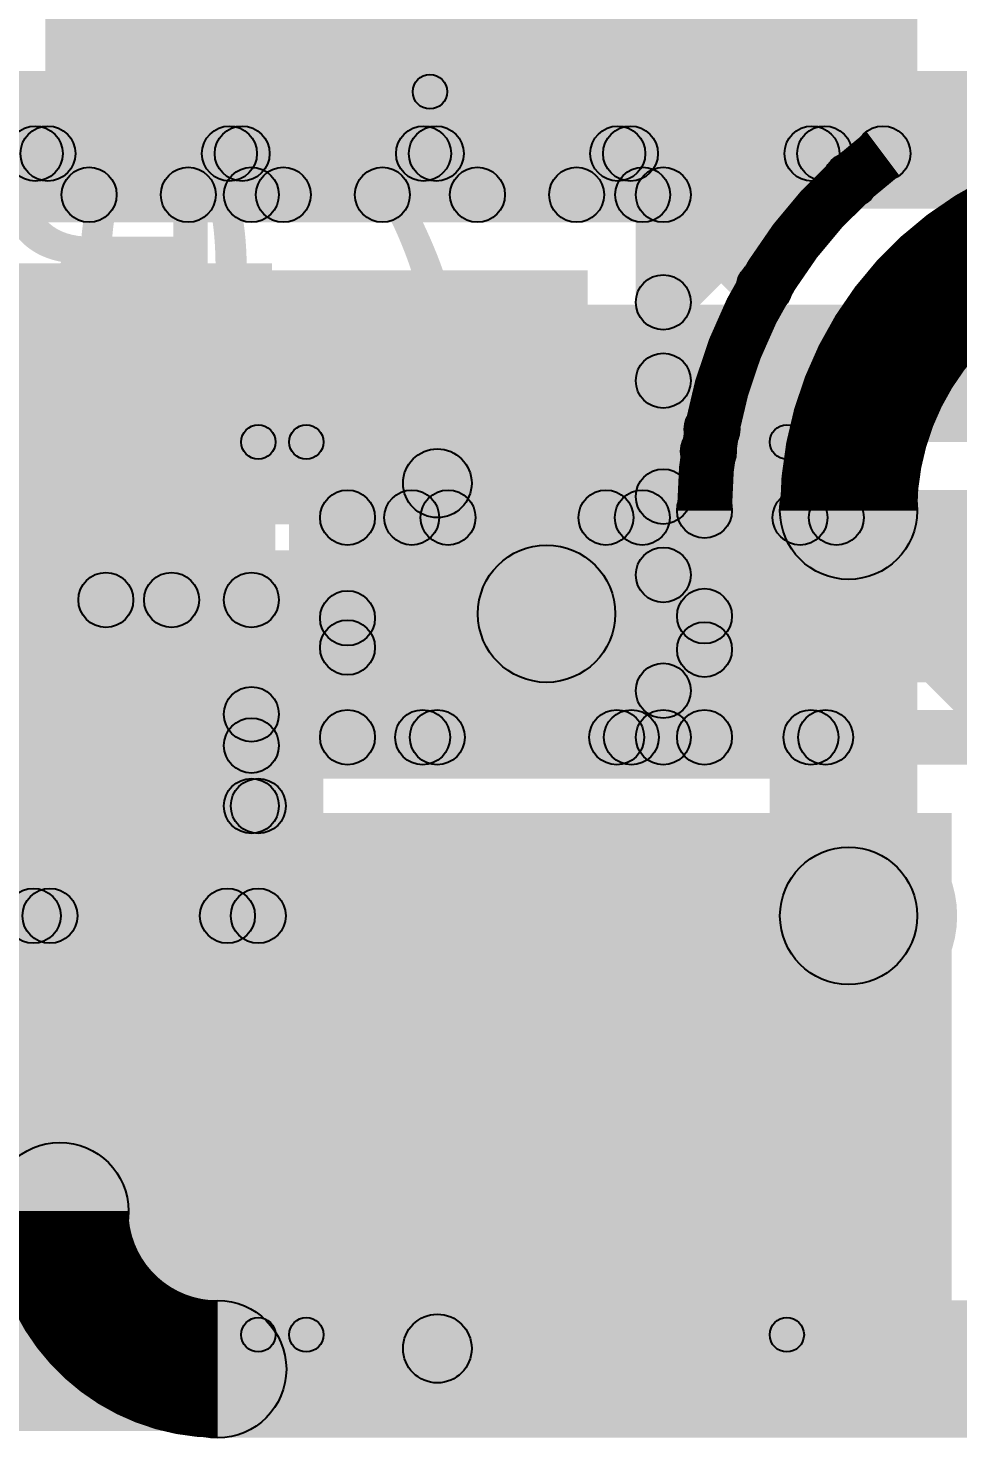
# Model space of a CAD drawing. Header units: millimetres. Extents: x 3.07 to 5.81, y 1.29 to 3.84.
# Drawn here: x 5.4145 to 5.5499, y 1.297 to 1.5023 of the extents above; entities that cross this region are included whole.
import ezdxf

# ---------------------------------------------------------------- set-up
doc = ezdxf.new("R2010")
doc.units = ezdxf.units.MM
doc.header["$MEASUREMENT"] = 0
for name, color, linetype in [('BottomLayer', 5, 'Continuous'), ('BottomOverlay', 54, 'Continuous'), ('BottomPaste', 16, 'Continuous'), ('BottomSolder', 6, 'Continuous'), ('TopLayer', 1, 'Continuous'), ('TopOverlay', 2, 'Continuous'), ('TopPaste', 8, 'Continuous'), ('TopSolder', 216, 'Continuous'), ('ViaHoleLayer', 16, 'Continuous')]:
    doc.layers.add(name, color=color, linetype=linetype)

# ---------------------------------------------------------------- blocks, each defined once
blk = doc.blocks.new('SI7021_A20_GM1R_8')
at = {"layer": 'TopLayer'}
for points in [[(-0.07382, 0.04823), (-0.04035, 0.04823), (-0.04035, 0.03051), (-0.07382, 0.03051)], [(-0.0315, 0.04921), (0.0315, 0.04921), (0.0315, -0.04921), (-0.0315, -0.04921)], [(0.04035, 0.04823), (0.07382, 0.04823), (0.07382, 0.03051), (0.04035, 0.03051)], [(-0.07382, 0.00886), (-0.04035, 0.00886), (-0.04035, -0.00886), (-0.07382, -0.00886)], [(0.04035, 0.00886), (0.07382, 0.00886), (0.07382, -0.00886), (0.04035, -0.00886)], [(-0.07382, -0.03051), (-0.04035, -0.03051), (-0.04035, -0.04823), (-0.07382, -0.04823)], [(0.04035, -0.03051), (0.07382, -0.03051), (0.07382, -0.04823), (0.04035, -0.04823)]]:
    blk.add_hatch(color=1, dxfattribs=at).paths.add_polyline_path(points)
at = {"layer": 'TopOverlay'}
h = blk.add_hatch(color=2, dxfattribs=at)
edge = h.paths.add_edge_path()
edge.add_arc((-0.0794, 0.063), 0.005, 0, 360)
h = blk.add_hatch(color=2, dxfattribs=at)
edge = h.paths.add_edge_path()
edge.add_arc((-0.0666, 0.063), 0.005, 0, 360)
h = blk.add_hatch(color=2, dxfattribs=at)
edge = h.paths.add_edge_path()
edge.add_arc((-0.054, 0.063), 0.005, 0, 360)
for points in [[(-0.054, 0.058), (-0.054, 0.068), (0.055, 0.068), (0.055, 0.058)], [(-0.054, -0.068), (-0.054, -0.058), (0.055, -0.058), (0.055, -0.068)]]:
    blk.add_hatch(color=2, dxfattribs=at).paths.add_polyline_path(points)
h = blk.add_hatch(color=2, dxfattribs=at)
edge = h.paths.add_edge_path()
edge.add_arc((0.055, 0.063), 0.005, 0, 360)
h = blk.add_hatch(color=2, dxfattribs=at)
edge = h.paths.add_edge_path()
edge.add_arc((-0.054, -0.063), 0.005, 0, 360)
h = blk.add_hatch(color=2, dxfattribs=at)
edge = h.paths.add_edge_path()
edge.add_arc((0.055, -0.063), 0.005, 0, 360)
at = {"layer": 'TopPaste'}
for points in [[(-0.07382, 0.04823), (-0.04035, 0.04823), (-0.04035, 0.03051), (-0.07382, 0.03051)], [(-0.0315, 0.04921), (0.0315, 0.04921), (0.0315, -0.04921), (-0.0315, -0.04921)], [(0.04035, 0.04823), (0.07382, 0.04823), (0.07382, 0.03051), (0.04035, 0.03051)], [(-0.07382, 0.00886), (-0.04035, 0.00886), (-0.04035, -0.00886), (-0.07382, -0.00886)], [(0.04035, 0.00886), (0.07382, 0.00886), (0.07382, -0.00886), (0.04035, -0.00886)], [(-0.07382, -0.03051), (-0.04035, -0.03051), (-0.04035, -0.04823), (-0.07382, -0.04823)], [(0.04035, -0.03051), (0.07382, -0.03051), (0.07382, -0.04823), (0.04035, -0.04823)]]:
    blk.add_hatch(color=8, dxfattribs=at).paths.add_polyline_path(points)
at = {"layer": 'TopSolder'}
for points in [[(-0.07782, 0.05223), (-0.03635, 0.05223), (-0.03635, 0.02651), (-0.07782, 0.02651)], [(-0.0355, 0.05321), (0.0355, 0.05321), (0.0355, -0.05321), (-0.0355, -0.05321)], [(0.03635, 0.05223), (0.07782, 0.05223), (0.07782, 0.02651), (0.03635, 0.02651)], [(-0.07782, 0.01286), (-0.03635, 0.01286), (-0.03635, -0.01286), (-0.07782, -0.01286)], [(0.03635, 0.01286), (0.07782, 0.01286), (0.07782, -0.01286), (0.03635, -0.01286)], [(-0.07782, -0.02651), (-0.03635, -0.02651), (-0.03635, -0.05223), (-0.07782, -0.05223)], [(0.03635, -0.02651), (0.07782, -0.02651), (0.07782, -0.05223), (0.03635, -0.05223)]]:
    blk.add_hatch(color=216, dxfattribs=at).paths.add_polyline_path(points)
at = {"layer": 'TopOverlay', "const_width": 0.01}
blk.add_lwpolyline([(-0.0666, 0.063, 1), (-0.0794, 0.063, 1)], format="xyb", close=True, dxfattribs=at)
at = {"layer": 'TopOverlay'}
for centre in [(-0.0794, 0.063), (-0.0666, 0.063), (-0.054, 0.063), (0.055, 0.063), (-0.054, -0.063), (0.055, -0.063)]:
    blk.add_circle(centre, 0.005, dxfattribs=at)
blk = doc.blocks.new('RES0805_B_50')
at = {"layer": 'BottomLayer'}
for points in [[(-0.06, 0.025), (-0.02, 0.025), (-0.02, -0.025), (-0.06, -0.025)], [(0.02, 0.025), (0.06, 0.025), (0.06, -0.025), (0.02, -0.025)]]:
    blk.add_hatch(color=5, dxfattribs=at).paths.add_polyline_path(points)
at = {"layer": 'BottomOverlay'}
h = blk.add_hatch(color=54, dxfattribs=at)
edge = h.paths.add_edge_path()
edge.add_arc((-0.065, 0.035), 0.0025, 0, 360)
h = blk.add_hatch(color=54, dxfattribs=at)
edge = h.paths.add_edge_path()
edge.add_arc((-0.065, 0.035), 0.0025, 0, 360)
for points in [[(0.065, 0.0375), (0.065, 0.0325), (-0.065, 0.0325), (-0.065, 0.0375)], [(-0.0625, -0.035), (-0.0675, -0.035), (-0.0675, 0.035), (-0.0625, 0.035)], [(0.0675, -0.035), (0.0625, -0.035), (0.0625, 0.035), (0.0675, 0.035)], [(0.065, -0.0325), (0.065, -0.0375), (-0.065, -0.0375), (-0.065, -0.0325)]]:
    blk.add_hatch(color=54, dxfattribs=at).paths.add_polyline_path(points)
h = blk.add_hatch(color=54, dxfattribs=at)
edge = h.paths.add_edge_path()
edge.add_arc((0.065, 0.035), 0.0025, 0, 360)
h = blk.add_hatch(color=54, dxfattribs=at)
edge = h.paths.add_edge_path()
edge.add_arc((0.065, 0.035), 0.0025, 0, 360)
h = blk.add_hatch(color=54, dxfattribs=at)
edge = h.paths.add_edge_path()
edge.add_arc((-0.065, -0.035), 0.0025, 0, 360)
h = blk.add_hatch(color=54, dxfattribs=at)
edge = h.paths.add_edge_path()
edge.add_arc((-0.065, -0.035), 0.0025, 0, 360)
h = blk.add_hatch(color=54, dxfattribs=at)
edge = h.paths.add_edge_path()
edge.add_arc((0.065, -0.035), 0.0025, 0, 360)
h = blk.add_hatch(color=54, dxfattribs=at)
edge = h.paths.add_edge_path()
edge.add_arc((0.065, -0.035), 0.0025, 0, 360)
at = {"layer": 'BottomPaste'}
for points in [[(-0.06, 0.025), (-0.02, 0.025), (-0.02, -0.025), (-0.06, -0.025)], [(0.02, 0.025), (0.06, 0.025), (0.06, -0.025), (0.02, -0.025)]]:
    blk.add_hatch(color=16, dxfattribs=at).paths.add_polyline_path(points)
at = {"layer": 'BottomSolder'}
for points in [[(-0.064, 0.029), (-0.016, 0.029), (-0.016, -0.029), (-0.064, -0.029)], [(0.016, 0.029), (0.064, 0.029), (0.064, -0.029), (0.016, -0.029)]]:
    blk.add_hatch(color=6, dxfattribs=at).paths.add_polyline_path(points)
at = {"layer": 'BottomOverlay'}
for centre in [(-0.065, 0.035), (-0.065, 0.035), (0.065, 0.035), (0.065, 0.035), (-0.065, -0.035), (-0.065, -0.035), (0.065, -0.035), (0.065, -0.035)]:
    blk.add_circle(centre, 0.0025, dxfattribs=at)
blk = doc.blocks.new('C__1206_98')
at = {"layer": 'TopLayer'}
for points in [[(-0.08, 0.035), (-0.02, 0.035), (-0.02, -0.035), (-0.08, -0.035)], [(0.02, 0.035), (0.08, 0.035), (0.08, -0.035), (0.02, -0.035)]]:
    blk.add_hatch(color=1, dxfattribs=at).paths.add_polyline_path(points)
at = {"layer": 'TopOverlay'}
h = blk.add_hatch(color=2, dxfattribs=at)
edge = h.paths.add_edge_path()
edge.add_arc((-0.087, 0.042), 0.0025, 0, 360)
h = blk.add_hatch(color=2, dxfattribs=at)
edge = h.paths.add_edge_path()
edge.add_arc((-0.087, 0.042), 0.0025, 0, 360)
for points in [[(-0.087, 0.0395), (-0.087, 0.0445), (0.087, 0.0445), (0.087, 0.0395)], [(-0.0845, -0.042), (-0.0895, -0.042), (-0.0895, 0.042), (-0.0845, 0.042)], [(0.0895, -0.042), (0.0845, -0.042), (0.0845, 0.042), (0.0895, 0.042)], [(-0.087, -0.0445), (-0.087, -0.0395), (0.087, -0.0395), (0.087, -0.0445)]]:
    blk.add_hatch(color=2, dxfattribs=at).paths.add_polyline_path(points)
h = blk.add_hatch(color=2, dxfattribs=at)
edge = h.paths.add_edge_path()
edge.add_arc((0.087, 0.042), 0.0025, 0, 360)
h = blk.add_hatch(color=2, dxfattribs=at)
edge = h.paths.add_edge_path()
edge.add_arc((0.087, 0.042), 0.0025, 0, 360)
h = blk.add_hatch(color=2, dxfattribs=at)
edge = h.paths.add_edge_path()
edge.add_arc((-0.087, -0.042), 0.0025, 0, 360)
h = blk.add_hatch(color=2, dxfattribs=at)
edge = h.paths.add_edge_path()
edge.add_arc((-0.087, -0.042), 0.0025, 0, 360)
h = blk.add_hatch(color=2, dxfattribs=at)
edge = h.paths.add_edge_path()
edge.add_arc((0.087, -0.042), 0.0025, 0, 360)
h = blk.add_hatch(color=2, dxfattribs=at)
edge = h.paths.add_edge_path()
edge.add_arc((0.087, -0.042), 0.0025, 0, 360)
at = {"layer": 'TopPaste'}
for points in [[(-0.08, 0.035), (-0.02, 0.035), (-0.02, -0.035), (-0.08, -0.035)], [(0.02, 0.035), (0.08, 0.035), (0.08, -0.035), (0.02, -0.035)]]:
    blk.add_hatch(color=8, dxfattribs=at).paths.add_polyline_path(points)
at = {"layer": 'TopSolder'}
for points in [[(-0.084, 0.039), (-0.016, 0.039), (-0.016, -0.039), (-0.084, -0.039)], [(0.016, 0.039), (0.084, 0.039), (0.084, -0.039), (0.016, -0.039)]]:
    blk.add_hatch(color=216, dxfattribs=at).paths.add_polyline_path(points)
at = {"layer": 'TopOverlay'}
for centre in [(-0.087, 0.042), (-0.087, 0.042), (0.087, 0.042), (0.087, 0.042), (-0.087, -0.042), (-0.087, -0.042), (0.087, -0.042), (0.087, -0.042)]:
    blk.add_circle(centre, 0.0025, dxfattribs=at)
blk = doc.blocks.new('C__0805_B_100')
at = {"layer": 'BottomLayer'}
for points in [[(-0.06, 0.03), (-0.02, 0.03), (-0.02, -0.03), (-0.06, -0.03)], [(0.02, 0.03), (0.06, 0.03), (0.06, -0.03), (0.02, -0.03)]]:
    blk.add_hatch(color=5, dxfattribs=at).paths.add_polyline_path(points)
at = {"layer": 'BottomOverlay'}
h = blk.add_hatch(color=54, dxfattribs=at)
edge = h.paths.add_edge_path()
edge.add_arc((-0.065, 0.035), 0.0025, 0, 360)
h = blk.add_hatch(color=54, dxfattribs=at)
edge = h.paths.add_edge_path()
edge.add_arc((-0.065, 0.035), 0.0025, 0, 360)
for points in [[(-0.065, 0.0325), (-0.065, 0.0375), (0.065, 0.0375), (0.065, 0.0325)], [(-0.0675, 0.035), (-0.0625, 0.035), (-0.0625, -0.035), (-0.0675, -0.035)], [(0.0625, 0.035), (0.0675, 0.035), (0.0675, -0.035), (0.0625, -0.035)], [(-0.065, -0.0375), (-0.065, -0.0325), (0.065, -0.0325), (0.065, -0.0375)]]:
    blk.add_hatch(color=54, dxfattribs=at).paths.add_polyline_path(points)
h = blk.add_hatch(color=54, dxfattribs=at)
edge = h.paths.add_edge_path()
edge.add_arc((0.065, 0.035), 0.0025, 0, 360)
h = blk.add_hatch(color=54, dxfattribs=at)
edge = h.paths.add_edge_path()
edge.add_arc((0.065, 0.035), 0.0025, 0, 360)
h = blk.add_hatch(color=54, dxfattribs=at)
edge = h.paths.add_edge_path()
edge.add_arc((-0.065, -0.035), 0.0025, 0, 360)
h = blk.add_hatch(color=54, dxfattribs=at)
edge = h.paths.add_edge_path()
edge.add_arc((-0.065, -0.035), 0.0025, 0, 360)
h = blk.add_hatch(color=54, dxfattribs=at)
edge = h.paths.add_edge_path()
edge.add_arc((0.065, -0.035), 0.0025, 0, 360)
h = blk.add_hatch(color=54, dxfattribs=at)
edge = h.paths.add_edge_path()
edge.add_arc((0.065, -0.035), 0.0025, 0, 360)
at = {"layer": 'BottomPaste'}
for points in [[(-0.06, 0.03), (-0.02, 0.03), (-0.02, -0.03), (-0.06, -0.03)], [(0.02, 0.03), (0.06, 0.03), (0.06, -0.03), (0.02, -0.03)]]:
    blk.add_hatch(color=16, dxfattribs=at).paths.add_polyline_path(points)
at = {"layer": 'BottomSolder'}
for points in [[(-0.064, 0.034), (-0.016, 0.034), (-0.016, -0.034), (-0.064, -0.034)], [(0.016, 0.034), (0.064, 0.034), (0.064, -0.034), (0.016, -0.034)]]:
    blk.add_hatch(color=6, dxfattribs=at).paths.add_polyline_path(points)
at = {"layer": 'BottomOverlay'}
for centre in [(-0.065, 0.035), (-0.065, 0.035), (0.065, 0.035), (0.065, 0.035), (-0.065, -0.035), (-0.065, -0.035), (0.065, -0.035), (0.065, -0.035)]:
    blk.add_circle(centre, 0.0025, dxfattribs=at)

msp = doc.modelspace()

# ---------------------------------------------------------------- hatches: boundary and pattern name
at = {"layer": 'BottomLayer'}
for points in [[(5.343, 1.476), (5.343, 1.496), (5.59155, 1.496), (5.59155, 1.476)], [(5.381, 1.396), (5.45, 1.396), (5.45, 1.468), (5.381, 1.468)], [(5.403, 1.442), (5.403, 1.462), (5.5936, 1.462), (5.5936, 1.442)], [(5.461, 1.427), (5.461, 1.435), (5.5936, 1.435), (5.5936, 1.427)], [(5.46383, 1.41352), (5.45817, 1.41918), (5.47282, 1.43383), (5.47848, 1.42817)], [(5.46754, 1.42817), (5.47319, 1.43383), (5.50519, 1.40183), (5.49954, 1.39617)], [(5.47477, 1.39617), (5.46911, 1.40183), (5.50111, 1.43383), (5.50677, 1.42817)], [(5.49582, 1.42817), (5.50148, 1.43383), (5.53348, 1.40183), (5.52782, 1.39617)], [(5.50305, 1.39617), (5.49739, 1.40183), (5.52939, 1.43383), (5.53505, 1.42817)], [(5.5241, 1.42817), (5.52976, 1.43383), (5.56176, 1.40183), (5.5561, 1.39617)], [(5.53133, 1.39617), (5.52568, 1.40183), (5.55768, 1.43383), (5.56333, 1.42817)], [(5.465, 1.399), (5.457, 1.399), (5.457, 1.431), (5.465, 1.431)], [(5.49, 1.407), (5.49, 1.427), (5.58, 1.427), (5.58, 1.407)], [(5.45817, 1.40925), (5.46383, 1.41491), (5.47691, 1.40183), (5.47125, 1.39617)], [(5.461, 1.395), (5.461, 1.403), (5.56, 1.403), (5.56, 1.395)], [(5.301, 1.298), (5.549, 1.298), (5.549, 1.388), (5.301, 1.388)]]:
    msp.add_hatch(color=5, dxfattribs=at).paths.add_polyline_path(points)
h = msp.add_hatch(color=5, dxfattribs=at)
edge = h.paths.add_edge_path()
edge.add_arc((5.403, 1.452), 0.01181, 0, 360)
h = msp.add_hatch(color=5, dxfattribs=at)
edge = h.paths.add_edge_path()
edge.add_arc((5.461, 1.431), 0.004, 0, 360)
h = msp.add_hatch(color=5, dxfattribs=at)
edge = h.paths.add_edge_path()
edge.add_arc((5.461, 1.431), 0.004, 0, 360)
h = msp.add_hatch(color=5, dxfattribs=at)
edge = h.paths.add_edge_path()
edge.add_arc((5.47036, 1.431), 0.004, 0, 360)
h = msp.add_hatch(color=5, dxfattribs=at)
edge = h.paths.add_edge_path()
edge.add_arc((5.47565, 1.431), 0.004, 0, 360)
h = msp.add_hatch(color=5, dxfattribs=at)
edge = h.paths.add_edge_path()
edge.add_arc((5.49865, 1.431), 0.004, 0, 360)
h = msp.add_hatch(color=5, dxfattribs=at)
edge = h.paths.add_edge_path()
edge.add_arc((5.50394, 1.431), 0.004, 0, 360)
h = msp.add_hatch(color=5, dxfattribs=at)
edge = h.paths.add_edge_path()
edge.add_arc((5.52693, 1.431), 0.004, 0, 360)
h = msp.add_hatch(color=5, dxfattribs=at)
edge = h.paths.add_edge_path()
edge.add_arc((5.53222, 1.431), 0.004, 0, 360)
h = msp.add_hatch(color=5, dxfattribs=at)
edge = h.paths.add_edge_path()
edge.add_arc((5.49, 1.417), 0.01, 0, 360)
h = msp.add_hatch(color=5, dxfattribs=at)
edge = h.paths.add_edge_path()
edge.add_arc((5.461, 1.41635), 0.004, 0, 360)
h = msp.add_hatch(color=5, dxfattribs=at)
edge = h.paths.add_edge_path()
edge.add_arc((5.461, 1.41208), 0.004, 0, 360)
h = msp.add_hatch(color=5, dxfattribs=at)
edge = h.paths.add_edge_path()
edge.add_arc((5.461, 1.399), 0.004, 0, 360)
h = msp.add_hatch(color=5, dxfattribs=at)
edge = h.paths.add_edge_path()
edge.add_arc((5.461, 1.399), 0.004, 0, 360)
h = msp.add_hatch(color=5, dxfattribs=at)
edge = h.paths.add_edge_path()
edge.add_arc((5.47194, 1.399), 0.004, 0, 360)
h = msp.add_hatch(color=5, dxfattribs=at)
edge = h.paths.add_edge_path()
edge.add_arc((5.47408, 1.399), 0.004, 0, 360)
h = msp.add_hatch(color=5, dxfattribs=at)
edge = h.paths.add_edge_path()
edge.add_arc((5.50022, 1.399), 0.004, 0, 360)
h = msp.add_hatch(color=5, dxfattribs=at)
edge = h.paths.add_edge_path()
edge.add_arc((5.50236, 1.399), 0.004, 0, 360)
h = msp.add_hatch(color=5, dxfattribs=at)
edge = h.paths.add_edge_path()
edge.add_arc((5.52851, 1.399), 0.004, 0, 360)
h = msp.add_hatch(color=5, dxfattribs=at)
edge = h.paths.add_edge_path()
edge.add_arc((5.53065, 1.399), 0.004, 0, 360)
h = msp.add_hatch(color=5, dxfattribs=at)
edge = h.paths.add_edge_path()
edge.add_arc((5.534, 1.373), 0.01181, 0, 360)
at = {"layer": 'BottomSolder'}
h = msp.add_hatch(color=6, dxfattribs=at)
edge = h.paths.add_edge_path()
edge.add_arc((5.442, 1.515), 0.01581, 0, 360)
h = msp.add_hatch(color=6, dxfattribs=at)
edge = h.paths.add_edge_path()
edge.add_arc((5.403, 1.452), 0.01581, 0, 360)
h = msp.add_hatch(color=6, dxfattribs=at)
edge = h.paths.add_edge_path()
edge.add_arc((5.534, 1.373), 0.01581, 0, 360)
at = {"layer": 'TopLayer'}
for points in [[(5.417, 1.495), (5.544, 1.495), (5.544, 1.578), (5.417, 1.578)], [(5.406, 1.48), (5.406, 1.488), (5.539, 1.488), (5.539, 1.48)], [(5.41234, 1.47517), (5.40669, 1.48083), (5.41269, 1.48683), (5.41834, 1.48117)], [(5.41454, 1.48117), (5.42019, 1.48683), (5.42619, 1.48083), (5.42054, 1.47517)], [(5.44063, 1.47517), (5.43497, 1.48083), (5.44097, 1.48683), (5.44663, 1.48117)], [(5.44282, 1.48117), (5.44848, 1.48683), (5.45448, 1.48083), (5.44882, 1.47517)], [(5.46891, 1.47517), (5.46326, 1.48083), (5.46926, 1.48683), (5.47491, 1.48117)], [(5.4711, 1.48117), (5.47676, 1.48683), (5.48276, 1.48083), (5.4771, 1.47517)], [(5.4972, 1.47517), (5.49154, 1.48083), (5.49754, 1.48683), (5.5032, 1.48117)], [(5.49939, 1.48117), (5.50505, 1.48683), (5.52454, 1.46733), (5.51888, 1.46168)], [(5.50983, 1.45952), (5.50417, 1.46518), (5.52582, 1.48683), (5.53148, 1.48117)], [(5.52767, 1.48117), (5.53333, 1.48683), (5.53717, 1.48299), (5.53152, 1.47733)], [(5.39, 1.474), (5.39, 1.482), (5.447, 1.482), (5.447, 1.474)], [(5.447, 1.474), (5.447, 1.482), (5.504, 1.482), (5.504, 1.474)], [(5.447, 1.474), (5.447, 1.482), (5.504, 1.482), (5.504, 1.474)], [(5.511, 1.399), (5.503, 1.399), (5.503, 1.478), (5.511, 1.478)], [(5.386, 1.43), (5.493, 1.43), (5.493, 1.467), (5.386, 1.467)], [(5.458, 1.4), (5.496, 1.4), (5.496, 1.467), (5.458, 1.467)], [(5.50417, 1.4481), (5.50983, 1.45376), (5.51692, 1.44667), (5.51126, 1.44102)], [(5.50983, 1.43123), (5.50417, 1.43689), (5.51075, 1.44347), (5.51641, 1.43781)], [(5.517, 1.399), (5.509, 1.399), (5.509, 1.432), (5.517, 1.432)], [(5.544, 1.373), (5.524, 1.373), (5.524, 1.432), (5.544, 1.432)], [(5.50417, 1.41982), (5.50983, 1.42548), (5.51583, 1.41948), (5.51017, 1.41382)], [(5.39, 1.415), (5.39, 1.423), (5.447, 1.423), (5.447, 1.415)], [(5.3922, 1.37017), (5.38654, 1.37583), (5.43254, 1.42183), (5.4382, 1.41617)], [(5.39468, 1.41617), (5.40034, 1.42183), (5.44634, 1.37583), (5.44068, 1.37017)], [(5.42297, 1.41617), (5.42862, 1.42183), (5.44983, 1.40062), (5.44417, 1.39497)], [(5.451, 1.389), (5.443, 1.389), (5.443, 1.419), (5.451, 1.419)], [(5.50983, 1.40295), (5.50417, 1.40861), (5.51017, 1.41461), (5.51583, 1.40895)], [(5.42048, 1.37017), (5.41482, 1.37583), (5.44417, 1.40518), (5.44983, 1.39952)], [(5.507, 1.395), (5.507, 1.403), (5.513, 1.403), (5.513, 1.395)], [(5.38717, 1.3954), (5.39283, 1.40106), (5.41806, 1.37583), (5.4124, 1.37017)], [(5.452, 1.373), (5.444, 1.373), (5.444, 1.389), (5.452, 1.389)], [(5.459, 1.358), (5.548, 1.358), (5.548, 1.388), (5.459, 1.388)], [(4.24079, 1.369), (4.24079, 1.377), (5.448, 1.377), (5.448, 1.369)], [(5.44209, 1.297), (5.44209, 1.317), (5.56, 1.317), (5.56, 1.297)]]:
    msp.add_hatch(color=1, dxfattribs=at).paths.add_polyline_path(points)
h = msp.add_hatch(color=1, dxfattribs=at)
edge = h.paths.add_edge_path()
edge.add_arc((5.41552, 1.484), 0.004, 0, 360)
h = msp.add_hatch(color=1, dxfattribs=at)
edge = h.paths.add_edge_path()
edge.add_arc((5.41736, 1.484), 0.004, 0, 360)
h = msp.add_hatch(color=1, dxfattribs=at)
edge = h.paths.add_edge_path()
edge.add_arc((5.4438, 1.484), 0.004, 0, 360)
h = msp.add_hatch(color=1, dxfattribs=at)
edge = h.paths.add_edge_path()
edge.add_arc((5.44565, 1.484), 0.004, 0, 360)
h = msp.add_hatch(color=1, dxfattribs=at)
edge = h.paths.add_edge_path()
edge.add_arc((5.47208, 1.484), 0.004, 0, 360)
h = msp.add_hatch(color=1, dxfattribs=at)
edge = h.paths.add_edge_path()
edge.add_arc((5.47393, 1.484), 0.004, 0, 360)
h = msp.add_hatch(color=1, dxfattribs=at)
edge = h.paths.add_edge_path()
edge.add_arc((5.50037, 1.484), 0.004, 0, 360)
h = msp.add_hatch(color=1, dxfattribs=at)
edge = h.paths.add_edge_path()
edge.add_arc((5.50222, 1.484), 0.004, 0, 360)
h = msp.add_hatch(color=1, dxfattribs=at)
edge = h.paths.add_edge_path()
edge.add_arc((5.52865, 1.484), 0.004, 0, 360)
h = msp.add_hatch(color=1, dxfattribs=at)
edge = h.paths.add_edge_path()
edge.add_arc((5.5305, 1.484), 0.004, 0, 360)
h = msp.add_hatch(color=1, dxfattribs=at)
edge = h.paths.add_edge_path()
edge.add_arc((5.539, 1.484), 0.004, 0, 360)
h = msp.add_hatch(color=1, dxfattribs=at)
edge = h.paths.add_edge_path()
edge.add_arc((5.539, 1.484), 0.004, 0, 360)
h = msp.add_hatch(color=1, dxfattribs=at)
edge = h.paths.add_edge_path()
edge.add_arc((5.53434, 1.48016), 0.004, 0, 360)
h = msp.add_hatch(color=1, dxfattribs=at)
edge = h.paths.add_edge_path()
edge.add_arc((5.42336, 1.478), 0.004, 0, 360)
h = msp.add_hatch(color=1, dxfattribs=at)
edge = h.paths.add_edge_path()
edge.add_arc((5.4378, 1.478), 0.004, 0, 360)
h = msp.add_hatch(color=1, dxfattribs=at)
edge = h.paths.add_edge_path()
edge.add_arc((5.447, 1.478), 0.004, 0, 360)
h = msp.add_hatch(color=1, dxfattribs=at)
edge = h.paths.add_edge_path()
edge.add_arc((5.447, 1.478), 0.004, 0, 360)
h = msp.add_hatch(color=1, dxfattribs=at)
edge = h.paths.add_edge_path()
edge.add_arc((5.447, 1.478), 0.004, 0, 360)
h = msp.add_hatch(color=1, dxfattribs=at)
edge = h.paths.add_edge_path()
edge.add_arc((5.45165, 1.478), 0.004, 0, 360)
h = msp.add_hatch(color=1, dxfattribs=at)
edge = h.paths.add_edge_path()
edge.add_arc((5.46608, 1.478), 0.004, 0, 360)
h = msp.add_hatch(color=1, dxfattribs=at)
edge = h.paths.add_edge_path()
edge.add_arc((5.47993, 1.478), 0.004, 0, 360)
h = msp.add_hatch(color=1, dxfattribs=at)
edge = h.paths.add_edge_path()
edge.add_arc((5.49437, 1.478), 0.004, 0, 360)
h = msp.add_hatch(color=1, dxfattribs=at)
edge = h.paths.add_edge_path()
edge.add_arc((5.504, 1.478), 0.004, 0, 360)
h = msp.add_hatch(color=1, dxfattribs=at)
edge = h.paths.add_edge_path()
edge.add_arc((5.504, 1.478), 0.004, 0, 360)
h = msp.add_hatch(color=1, dxfattribs=at)
edge = h.paths.add_edge_path()
edge.add_arc((5.507, 1.478), 0.004, 0, 360)
h = msp.add_hatch(color=1, dxfattribs=at)
edge = h.paths.add_edge_path()
edge.add_arc((5.52171, 1.46451), 0.004, 0, 360)
h = msp.add_hatch(color=1, dxfattribs=at)
edge = h.paths.add_edge_path()
edge.add_arc((5.507, 1.46235), 0.004, 0, 360)
h = msp.add_hatch(color=1, dxfattribs=at)
edge = h.paths.add_edge_path()
edge.add_arc((5.403, 1.452), 0.01181, 0, 360)
h = msp.add_hatch(color=1, dxfattribs=at)
edge = h.paths.add_edge_path()
edge.add_arc((5.507, 1.45093), 0.004, 0, 360)
h = msp.add_hatch(color=1, dxfattribs=at)
edge = h.paths.add_edge_path()
edge.add_arc((5.51409, 1.44384), 0.004, 0, 360)
h = msp.add_hatch(color=1, dxfattribs=at)
edge = h.paths.add_edge_path()
edge.add_arc((5.51358, 1.44064), 0.004, 0, 360)
h = msp.add_hatch(color=1, dxfattribs=at)
edge = h.paths.add_edge_path()
edge.add_arc((5.534, 1.432), 0.01, 0, 360)
h = msp.add_hatch(color=1, dxfattribs=at)
edge = h.paths.add_edge_path()
edge.add_arc((5.534, 1.432), 0.01, 0, 360)
h = msp.add_hatch(color=1, dxfattribs=at)
edge = h.paths.add_edge_path()
edge.add_arc((5.507, 1.43406), 0.004, 0, 360)
h = msp.add_hatch(color=1, dxfattribs=at)
edge = h.paths.add_edge_path()
edge.add_arc((5.513, 1.432), 0.004, 0, 360)
h = msp.add_hatch(color=1, dxfattribs=at)
edge = h.paths.add_edge_path()
edge.add_arc((5.513, 1.432), 0.004, 0, 360)
h = msp.add_hatch(color=1, dxfattribs=at)
edge = h.paths.add_edge_path()
edge.add_arc((5.507, 1.42265), 0.004, 0, 360)
h = msp.add_hatch(color=1, dxfattribs=at)
edge = h.paths.add_edge_path()
edge.add_arc((5.4258, 1.419), 0.004, 0, 360)
h = msp.add_hatch(color=1, dxfattribs=at)
edge = h.paths.add_edge_path()
edge.add_arc((5.43537, 1.419), 0.004, 0, 360)
h = msp.add_hatch(color=1, dxfattribs=at)
edge = h.paths.add_edge_path()
edge.add_arc((5.447, 1.419), 0.004, 0, 360)
h = msp.add_hatch(color=1, dxfattribs=at)
edge = h.paths.add_edge_path()
edge.add_arc((5.447, 1.419), 0.004, 0, 360)
h = msp.add_hatch(color=1, dxfattribs=at)
edge = h.paths.add_edge_path()
edge.add_arc((5.513, 1.41665), 0.004, 0, 360)
h = msp.add_hatch(color=1, dxfattribs=at)
edge = h.paths.add_edge_path()
edge.add_arc((5.513, 1.41178), 0.004, 0, 360)
h = msp.add_hatch(color=1, dxfattribs=at)
edge = h.paths.add_edge_path()
edge.add_arc((5.507, 1.40578), 0.004, 0, 360)
h = msp.add_hatch(color=1, dxfattribs=at)
edge = h.paths.add_edge_path()
edge.add_arc((5.447, 1.40235), 0.004, 0, 360)
h = msp.add_hatch(color=1, dxfattribs=at)
edge = h.paths.add_edge_path()
edge.add_arc((5.507, 1.399), 0.004, 0, 360)
h = msp.add_hatch(color=1, dxfattribs=at)
edge = h.paths.add_edge_path()
edge.add_arc((5.507, 1.399), 0.004, 0, 360)
h = msp.add_hatch(color=1, dxfattribs=at)
edge = h.paths.add_edge_path()
edge.add_arc((5.513, 1.399), 0.004, 0, 360)
h = msp.add_hatch(color=1, dxfattribs=at)
edge = h.paths.add_edge_path()
edge.add_arc((5.513, 1.399), 0.004, 0, 360)
h = msp.add_hatch(color=1, dxfattribs=at)
edge = h.paths.add_edge_path()
edge.add_arc((5.447, 1.3978), 0.004, 0, 360)
h = msp.add_hatch(color=1, dxfattribs=at)
edge = h.paths.add_edge_path()
edge.add_arc((5.447, 1.389), 0.004, 0, 360)
h = msp.add_hatch(color=1, dxfattribs=at)
edge = h.paths.add_edge_path()
edge.add_arc((5.448, 1.389), 0.004, 0, 360)
h = msp.add_hatch(color=1, dxfattribs=at)
edge = h.paths.add_edge_path()
edge.add_arc((5.534, 1.373), 0.01181, 0, 360)
h = msp.add_hatch(color=1, dxfattribs=at)
edge = h.paths.add_edge_path()
edge.add_arc((5.534, 1.373), 0.01, 0, 360)
h = msp.add_hatch(color=1, dxfattribs=at)
edge = h.paths.add_edge_path()
edge.add_arc((5.41523, 1.373), 0.004, 0, 360)
h = msp.add_hatch(color=1, dxfattribs=at)
edge = h.paths.add_edge_path()
edge.add_arc((5.41765, 1.373), 0.004, 0, 360)
h = msp.add_hatch(color=1, dxfattribs=at)
edge = h.paths.add_edge_path()
edge.add_arc((5.44351, 1.373), 0.004, 0, 360)
h = msp.add_hatch(color=1, dxfattribs=at)
edge = h.paths.add_edge_path()
edge.add_arc((5.448, 1.373), 0.004, 0, 360)
h = msp.add_hatch(color=1, dxfattribs=at)
edge = h.paths.add_edge_path()
edge.add_arc((5.448, 1.373), 0.004, 0, 360)
h = msp.add_hatch(color=1, dxfattribs=at)
edge = h.paths.add_edge_path()
edge.add_arc((5.41909, 1.33), 0.01, 0, 360)
h = msp.add_hatch(color=1, dxfattribs=at)
edge = h.paths.add_edge_path()
edge.add_arc((5.44209, 1.307), 0.01, 0, 360)
h = msp.add_hatch(color=1, dxfattribs=at)
edge = h.paths.add_edge_path()
edge.add_arc((5.44209, 1.307), 0.01, 0, 360)
at = {"layer": 'TopSolder'}
h = msp.add_hatch(color=216, dxfattribs=at)
edge = h.paths.add_edge_path()
edge.add_arc((5.442, 1.515), 0.01581, 0, 360)
h = msp.add_hatch(color=216, dxfattribs=at)
edge = h.paths.add_edge_path()
edge.add_arc((5.403, 1.452), 0.01581, 0, 360)
h = msp.add_hatch(color=216, dxfattribs=at)
edge = h.paths.add_edge_path()
edge.add_arc((5.534, 1.373), 0.01581, 0, 360)
at = {"layer": 'ViaHoleLayer'}
h = msp.add_hatch(color=16, dxfattribs=at)
edge = h.paths.add_edge_path()
edge.add_arc((5.534, 1.373), 0.00787, 0, 360)

# ---------------------------------------------------------------- linework, layer by layer
at = {"layer": 'BottomLayer'}
for centre, radius in [((5.461, 1.431), 0.004), ((5.461, 1.431), 0.004), ((5.47036, 1.431), 0.004), ((5.47565, 1.431), 0.004), ((5.49865, 1.431), 0.004), ((5.50394, 1.431), 0.004), ((5.52693, 1.431), 0.004), ((5.53222, 1.431), 0.004), ((5.49, 1.417), 0.01), ((5.461, 1.41635), 0.004), ((5.461, 1.41208), 0.004), ((5.461, 1.399), 0.004), ((5.461, 1.399), 0.004), ((5.47194, 1.399), 0.004), ((5.47408, 1.399), 0.004), ((5.50022, 1.399), 0.004), ((5.50236, 1.399), 0.004), ((5.52851, 1.399), 0.004), ((5.53065, 1.399), 0.004)]:
    msp.add_circle(centre, radius, dxfattribs=at)
at = {"layer": 'TopLayer'}
for points, const_width in [([(5.513, 1.432, -0.236068), (5.539, 1.484)], 0.008), ([(5.534, 1.432, -0.414214), (5.578, 1.476)], 0.02), ([(5.44209, 1.307, -0.414214), (5.41909, 1.33)], 0.02)]:
    msp.add_lwpolyline(points, format="xyb", dxfattribs=dict(at, const_width=const_width))
for centre, radius in [((5.41552, 1.484), 0.004), ((5.41736, 1.484), 0.004), ((5.4438, 1.484), 0.004), ((5.44565, 1.484), 0.004), ((5.47208, 1.484), 0.004), ((5.47393, 1.484), 0.004), ((5.50037, 1.484), 0.004), ((5.50222, 1.484), 0.004), ((5.52865, 1.484), 0.004), ((5.5305, 1.484), 0.004), ((5.539, 1.484), 0.004), ((5.539, 1.484), 0.004), ((5.53434, 1.48016), 0.004), ((5.42336, 1.478), 0.004), ((5.4378, 1.478), 0.004), ((5.447, 1.478), 0.004), ((5.447, 1.478), 0.004), ((5.447, 1.478), 0.004), ((5.45165, 1.478), 0.004), ((5.46608, 1.478), 0.004), ((5.47993, 1.478), 0.004), ((5.49437, 1.478), 0.004), ((5.504, 1.478), 0.004), ((5.504, 1.478), 0.004), ((5.507, 1.478), 0.004), ((5.52171, 1.46451), 0.004), ((5.507, 1.46235), 0.004), ((5.507, 1.45093), 0.004), ((5.51409, 1.44384), 0.004), ((5.51358, 1.44064), 0.004), ((5.534, 1.432), 0.01), ((5.534, 1.432), 0.01), ((5.507, 1.43406), 0.004), ((5.513, 1.432), 0.004), ((5.513, 1.432), 0.004), ((5.507, 1.42265), 0.004), ((5.4258, 1.419), 0.004), ((5.43537, 1.419), 0.004), ((5.447, 1.419), 0.004), ((5.447, 1.419), 0.004), ((5.513, 1.41665), 0.004), ((5.513, 1.41178), 0.004), ((5.507, 1.40578), 0.004), ((5.447, 1.40235), 0.004), ((5.507, 1.399), 0.004), ((5.507, 1.399), 0.004), ((5.513, 1.399), 0.004), ((5.513, 1.399), 0.004), ((5.447, 1.3978), 0.004), ((5.447, 1.389), 0.004), ((5.448, 1.389), 0.004), ((5.534, 1.373), 0.01), ((5.41523, 1.373), 0.004), ((5.41765, 1.373), 0.004), ((5.44351, 1.373), 0.004), ((5.448, 1.373), 0.004), ((5.448, 1.373), 0.004), ((5.41909, 1.33), 0.01), ((5.44209, 1.307), 0.01), ((5.44209, 1.307), 0.01)]:
    msp.add_circle(centre, radius, dxfattribs=at)

# ---------------------------------------------------------------- block references
for name, p in [('C__1206_98', (5.56, 1.535)), ('SI7021_A20_GM1R_8', (5.41909, 1.373))]:
    msp.add_blockref(name, p)
for name, p, rotation in [('RES0805_B_50', (5.413, 1.377), 270), ('C__0805_B_100', (5.49, 1.377), 90)]:
    msp.add_blockref(name, p, dxfattribs=dict(rotation=rotation))

# ---------------------------------------------------------------- texts
at = {"layer": 'BottomOverlay', "text_generation_flag": 2}
for s, p in [('R5', (5.445, 1.451)), ('C7', (5.526, 1.451))]:
    msp.add_text(s, height=0.04, dxfattribs=at).set_placement(p)
at = {"layer": 'TopOverlay'}
msp.add_text('U10', height=0.038, dxfattribs=at).set_placement((5.35509, 1.448))

doc.saveas('drawing.dxf')
